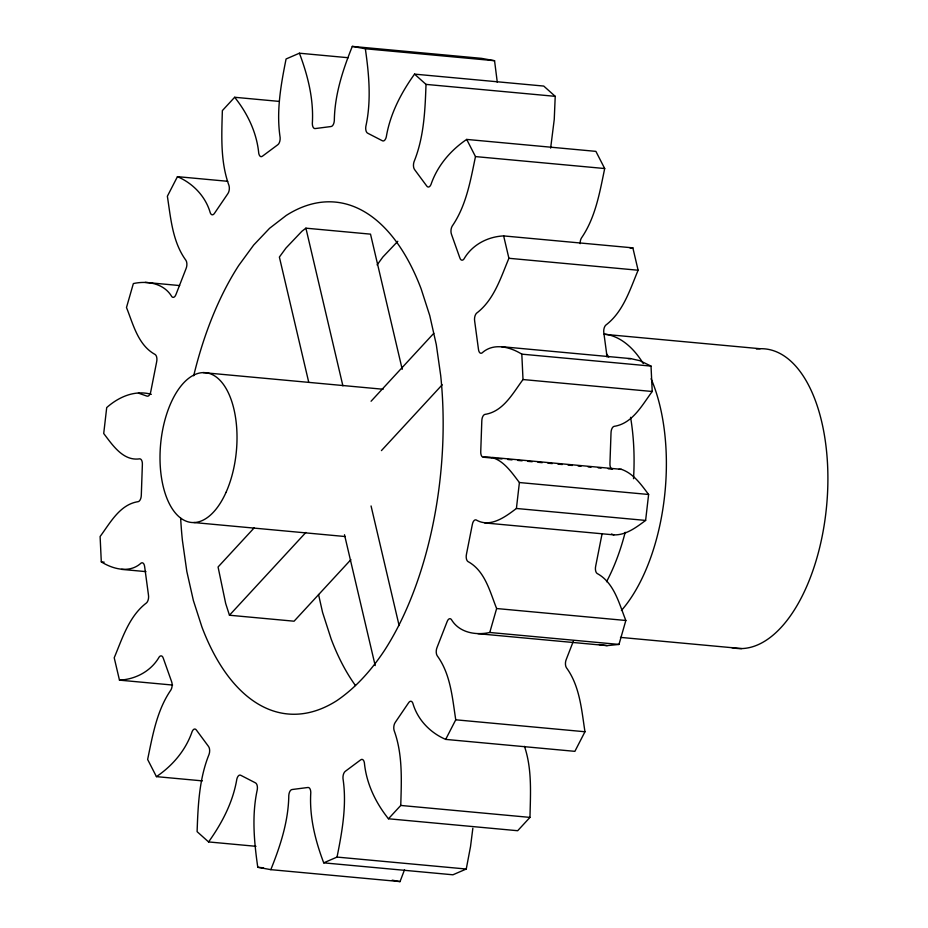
<?xml version="1.0" encoding="UTF-8"?>
<svg xmlns="http://www.w3.org/2000/svg" width="928" height="928" viewBox="0 0 928 928"><rect width="100%" height="100%" fill="white"/><g stroke="black" fill="none" stroke-linecap="round" stroke-linejoin="round"><path stroke-width="1.39" d="M151.345 394.319C134.978 389.748 118.877 396.79 106.708 407.578L103.716 433.515C112.485 444.906 123.064 461.378 139.768 458.826A5.904 2.981 -84.7 0 1 142.367 464.696L141.311 495.042A5.904 2.981 -84.7 0 1 138.272 501.642C119.805 504.368 110.188 522.974 100.108 536.512L101.303 561.904C113.112 569.2 129.723 573.608 141.149 563.041A5.904 2.981 -84.7 0 1 144.664 566.799L148.468 595.045A5.904 2.981 -84.7 0 1 146.52 602.887C129.027 616.18 122.368 638.348 114.214 657.766L119.468 680.143C135.558 679.377 151.078 671.188 159.198 656.978A5.904 2.981 -84.7 0 1 163.305 658.265L171.599 681.639A5.904 2.981 -84.7 0 1 170.914 689.956C156.797 710.454 152.61 735.602 147.633 759.464L156.426 776.632C172.643 765.67 185.844 750.126 192.177 731.438A5.904 2.981 -84.7 0 1 196.446 730.116L208.429 746.332A5.904 2.981 -84.7 0 1 209.078 754.325C199.137 778.801 198.012 805.597 197.107 831.662L208.58 841.928C222.024 823.148 233.009 802.14 236.826 779.137A5.904 2.981 -84.7 0 1 240.862 775.344L255.351 782.814A5.904 2.981 -84.7 0 1 257.276 789.682C251.674 815.248 254.086 841.638 257.775 867.286L270.814 869.652C280.349 845.976 288.469 821.176 288.794 795.4A5.904 2.981 -84.7 0 1 292.192 789.508L307.783 787.501A5.904 2.981 -84.7 0 1 310.787 792.57C309.279 816.686 315.253 840.455 323.71 862.843L337.038 857.078C342.188 831.36 346.968 804.889 343 778.65A5.904 2.981 -84.7 0 1 345.425 771.226L360.574 759.939A5.904 2.981 -84.7 0 1 364.379 762.723C366.34 783.429 375.573 802.674 388.461 818.774L400.757 805.446C401.464 780.425 402.856 754.441 394.122 730.498A5.904 2.981 -84.7 0 1 395.34 722.274L408.575 702.821A5.904 2.981 -84.7 0 1 412.786 703.041C417.461 719.56 430.058 732.691 445.672 739.396L574.884 751.344L584.965 731.751C581.554 709.897 579.884 686.105 566.37 667.638A5.904 2.981 -84.7 0 1 566.266 659.414L573.272 641.41M388.461 818.774L517.673 830.722L529.969 817.394C530.48 793.73 532.196 769.138 524.471 746.344M138.423 393.124L146.995 396.128A5.904 2.981 -84.7 0 0 150.812 391.419L156.635 361.932A5.904 2.981 -84.7 0 0 155.208 354.531C138.028 345.216 133.214 324.278 126.486 307.516L133.354 283.574C147.355 280.476 164.024 283.318 171.819 296.67A5.904 2.981 -84.7 0 0 176.042 294.315L186.064 268.586A5.904 2.981 -84.7 0 0 185.96 260.362C172.434 241.895 170.775 218.103 167.365 196.249L177.445 176.656C193.059 183.361 205.656 196.492 210.331 213.011A5.904 2.981 -84.7 0 0 214.542 213.231L227.778 193.778A5.904 2.981 -84.7 0 0 228.996 185.554C220.261 161.611 221.653 135.627 222.36 110.606L234.656 97.278C247.544 113.378 256.778 132.623 258.75 153.329A5.904 2.981 -84.7 0 0 262.543 156.113L277.692 144.826A5.904 2.981 -84.7 0 0 280.117 137.402C276.15 111.163 280.929 84.692 286.079 58.974L299.408 53.209C307.864 75.597 313.838 99.366 312.33 123.47A5.904 2.981 -84.7 0 0 315.334 128.551L330.925 126.544A5.904 2.981 -84.7 0 0 334.324 120.64C334.648 94.876 342.768 70.076 352.304 46.4L365.342 48.766C369.031 74.414 371.444 100.804 365.841 126.37A5.904 2.981 -84.7 0 0 367.766 133.238L382.255 140.708A5.904 2.981 -84.7 0 0 386.292 136.915C390.12 113.912 401.093 92.904 414.538 74.124L426.01 84.39C425.105 110.455 423.98 137.251 414.039 161.727A5.904 2.981 -84.7 0 0 414.688 169.72L426.671 185.925A5.904 2.981 -84.7 0 0 430.952 184.614C437.285 165.926 450.474 150.382 466.691 139.42L595.892 151.368L604.696 168.536C599.72 192.398 595.532 217.546 581.415 238.044A5.904 2.981 -84.7 0 0 580.174 243.681M414.538 74.124L543.75 86.072L555.222 96.338L554.248 119.445L550.64 148.12M445.672 739.396L455.752 719.803C452.342 697.949 450.683 674.157 437.158 655.69A5.904 2.981 -84.7 0 1 437.053 647.466L447.076 621.737A5.904 2.981 -84.7 0 1 451.298 619.382C459.093 632.722 475.762 635.576 489.764 632.478L496.631 608.536C489.914 591.774 485.089 570.836 467.909 561.521A5.904 2.981 -84.7 0 1 466.482 554.109L472.306 524.633A5.904 2.981 -84.7 0 1 476.122 519.924C490.297 528.206 505.389 516.815 516.409 508.474L519.402 482.537C510.632 471.146 500.053 454.674 483.349 457.226A5.904 2.981 -84.7 0 1 480.75 451.356L481.806 421.01A5.904 2.981 -84.7 0 1 484.845 414.41C503.312 411.684 512.929 393.078 523.009 379.54L521.814 354.148C510.006 346.852 493.394 342.444 481.968 353.011A5.904 2.981 -84.7 0 1 478.454 349.253L474.649 321.007A5.904 2.981 -84.7 0 1 476.598 313.165C494.09 299.86 500.749 277.704 508.904 258.286L503.649 235.909C487.56 236.675 472.039 244.864 463.919 259.074A5.904 2.981 -84.7 0 1 459.812 257.787L451.518 234.413A5.904 2.981 -84.7 0 1 452.203 226.096C466.32 205.598 470.508 180.45 475.484 156.588L466.691 139.42M484.694 522.928L613.907 534.876C626.052 535.259 636.353 527.29 645.621 520.422L648.614 494.485C641.248 484.706 633.546 473.512 621.447 469.348L492.246 457.4M472.851 828.252L470.531 846.522L466.25 869.026L452.922 874.791L323.71 862.843M477.92 633.685L607.132 645.633L618.976 644.426L625.843 620.484C619.115 603.722 614.301 582.784 597.11 573.469A5.904 2.981 -84.7 0 1 595.695 566.068L601.518 536.581A5.904 2.981 -84.7 0 1 602.376 533.832M270.814 869.652L400.026 881.6L404.527 869.756M503.649 235.909L632.861 247.857L638.116 270.234C629.95 289.652 623.303 311.82 605.81 325.113A5.904 2.981 -84.7 0 0 603.85 332.955L607.086 356.955M501.572 346.678L630.785 358.626L639.937 360.714L651.027 366.096L652.222 391.488C642.141 405.026 632.525 423.632 614.058 426.358A5.904 2.981 -84.7 0 0 611.018 432.958L609.951 463.304A5.904 2.981 -84.7 0 0 612.561 469.174M377.104 264.909L382.87 257.01L397.799 241.292M254.342 527.696L218.068 566.985L225.678 603.478L229.46 615.229L294.072 621.203L350.888 559.654M371.072 401.244L433.77 333.326M229.46 615.229L305.88 532.452M381.431 450.602L442.215 384.772M402.218 369.309L370.516 234.146L305.904 228.172L301.89 231.281L285.963 248.054L279.374 257.068L308.746 382.301M630.228 248.275L632.861 247.857M628.105 358.66L630.785 358.626M618.906 469.301L621.447 469.348M352.304 46.4L481.516 58.348L494.554 60.714L497.292 82.325M365.342 48.766L494.554 60.714M299.408 53.209L348.22 57.722M426.01 84.39L555.222 96.338M234.656 97.278L279.166 101.396M475.484 156.588L604.696 168.536M177.445 176.656L227.696 181.296M508.904 258.286L638.116 270.234M145.197 282.367L179.661 285.557M604.383 334.312L760.125 348.719M521.814 354.148L651.027 366.096M523.009 379.54L652.222 391.488M203.128 372.604L383.125 389.25M483.349 457.226L491.956 458.026M497.698 458.548L502.013 458.954M507.755 459.488L512.059 459.882M517.801 460.416L522.104 460.81M527.846 461.344L532.162 461.738M537.904 462.272L542.207 462.666M547.949 463.2L552.253 463.594M558.006 464.128L562.31 464.534M568.052 465.056L572.356 465.462M578.098 465.984L580.974 466.25M588.155 466.923L591.02 467.178M598.2 467.851L601.066 468.118M608.246 468.779L611.123 469.046M519.402 482.537L648.614 494.485M516.409 508.474L645.621 520.422M193.871 522.534L345.077 536.523M101.303 561.904L104.168 562.171M121.545 569.374L145.951 571.625M496.631 608.536L625.843 620.484M620.484 637.385L741.623 648.591M489.764 632.478L618.976 644.426M119.468 680.143L172.585 685.05M455.752 719.803L584.965 731.751M156.426 776.632L202.374 780.877M400.757 805.446L529.969 817.394M208.58 841.928L255.966 846.313M337.038 857.078L466.25 869.026M257.775 867.286L263.517 867.819M599.198 644.554L607.132 645.633M392.208 880.173L400.026 881.6M611.459 534.018L613.907 534.876M305.904 228.172L342.896 385.862M371.061 505.957L399.11 625.553M344.497 534.737L375.19 665.585M318.536 594.477L322.584 612.445L331.157 639.021A257.033 130.013 -84.7 0 0 355.47 685.537M604.302 334.045A150.417 76.084 -84.7 0 1 643.243 363.521M651.085 378.763A150.417 76.084 -84.7 0 1 621.424 610.485M756.366 348.998A150.417 76.084 -84.7 0 1 826.894 502.744A150.417 76.084 -84.7 0 1 731.716 647.57M606.46 353.87A150.417 76.084 -84.7 0 1 608.745 357.106M630.576 417.333A150.417 76.084 -84.7 0 1 633.522 478.686M625.194 532.289A150.417 76.084 -84.7 0 1 606.541 581.728M180.647 518.114A257.033 130.013 -84.7 0 0 182.422 540.525L186.83 571.474L193.372 600.497L201.944 627.073A257.033 130.013 -84.7 0 0 336.899 700.605C356.108 687.474 371.571 669.877 384.389 650.574A257.033 130.013 -84.7 0 0 440.696 375.527L436.288 344.578L429.745 315.555L421.173 288.979A257.033 130.013 -84.7 0 0 286.23 215.447L269.584 228.288L253.669 245.062L238.728 265.478A257.033 130.013 -84.7 0 0 193.685 375.805M226.014 492.397A75.214 38.036 -84.7 0 0 208.081 373.114A75.214 38.036 -84.7 0 0 161.414 477.201A75.214 38.036 -84.7 0 0 226.014 492.397"/></g></svg>
